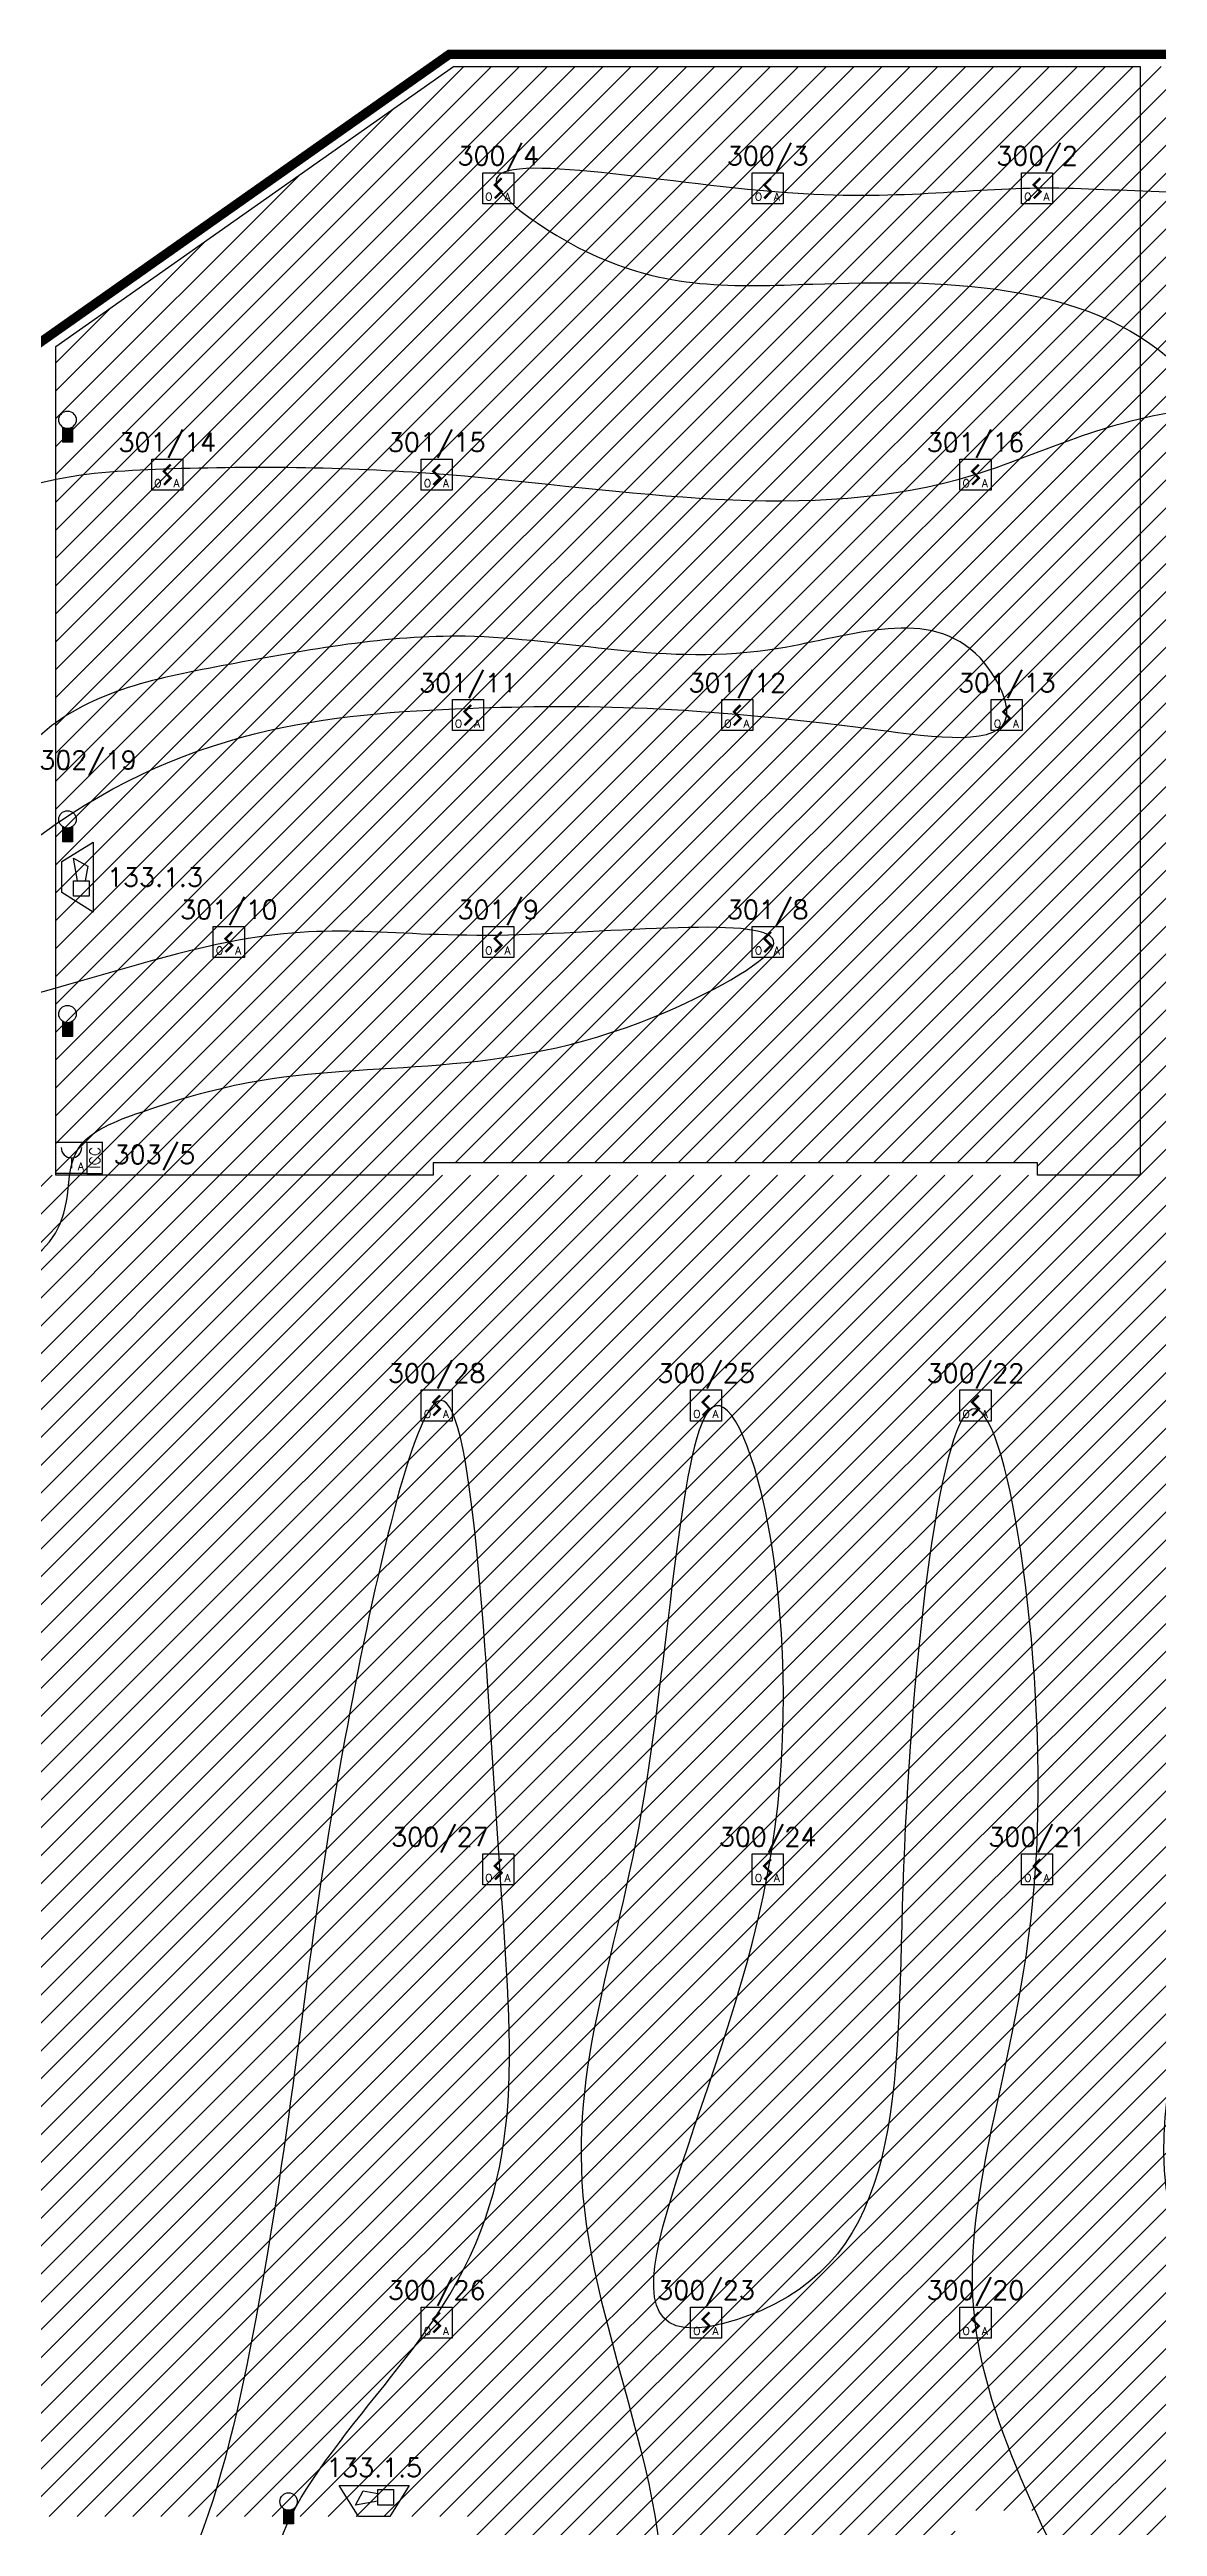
# Model space of a CAD drawing. Header units: millimetres. Extents: x 47 to 157, y 86 to 160.
# Drawn here: x 76.86 to 94.69, y 119.75 to 159.63 of the extents above; entities that cross this region are included whole.
import ezdxf
from ezdxf.enums import TextEntityAlignment as Align

# ---------------------------------------------------------------- set-up
doc = ezdxf.new("R2010")
doc.units = ezdxf.units.MM
for name, color, linetype in [('JCC-ADRESSAGE', 6, 'Continuous'), ('JCC-DECLENCHEUR MANUEL AVEC ISOLATEUR', 5, 'Continuous'), ('JCC-DIFFUSEUR SONORE', 3, 'Continuous'), ('JCC-FILERIE SDI', 6, 'Continuous'), ('JCC-INDICATEUR ACTION', 1, 'Continuous'), ('JCC-LOCAUX', 4, 'Continuous'), ('JCC-OPTIQUE_A', 1, 'Continuous'), ('JCC-ZONING ZDA-ZDM', 5, 'Continuous')]:
    doc.layers.add(name, color=color, linetype=linetype)
doc.styles.add('LOCAUX', font='romans.shx', dxfattribs={"width": 0.75})
doc.styles.get("Standard").update_dxf_attribs({"font": 'romans.shx'})
doc.styles.add('TEXTE', font='romans.shx')
pattern_1 = [(45, (56.35646, 79.65538), (-0.2245064, 0.2245064), [])]

# ---------------------------------------------------------------- blocks, each defined once
blk = doc.blocks.new('indicateur action')
at = {"layer": 'JCC-INDICATEUR ACTION'}
blk.add_hatch(color=0, dxfattribs=at).paths.add_polyline_path([(0.8, -0.05, -0.315344), (-0.8, -0.05), (-0.8, -2.5), (0.8, -2.5)])
at = {"layer": 'JCC-INDICATEUR ACTION', "color": 0}
for p, q in [((-0.8, -0.05), (-0.8, -2.5)), ((0.8, -2.5), (-0.8, -2.5)), ((0.8, -0.05), (0.8, -2.5))]:
    blk.add_line(p, q, dxfattribs=at)
blk.add_circle((0, 1.1), 1.4, dxfattribs=at)
at = {"layer": 'JCC-ADRESSAGE', "style": 'TEXTE'}
blk.add_attdef('ADRESSE', text='', height=3, dxfattribs=at).set_placement((0, 5), align=Align.MIDDLE)
at = {"layer": 'JCC-LOCAUX', "lineweight": 0, "style": 'LOCAUX', "width": 0.75, "flags": 8}
for p in [(0, 13.75), (0, 11.25), (0, 8.75)]:
    blk.add_attdef('PIECE', text='', height=1.75, dxfattribs=at).set_placement(p, align=Align.MIDDLE)
blk = doc.blocks.new('déclencheur manuel avec isolateur')
at = {"layer": 'JCC-DECLENCHEUR MANUEL AVEC ISOLATEUR', "color": 0}
for p, q in [((2.5, 2.5), (5.02, 2.5)), ((5.02, -2.5), (5.02, 2.5)), ((0, 0), (0, -1.66)), ((2.5, -2.5), (5.02, -2.5))]:
    blk.add_line(p, q, dxfattribs=at)
blk.add_lwpolyline([(-2.5, 2.5), (2.5, 2.5), (2.5, -2.5), (-2.5, -2.5)], close=True, dxfattribs=at)
blk.add_arc((0, 1.66), 1.66, 180, 0, dxfattribs=at)
at = {"layer": 'JCC-ADRESSAGE', "style": 'TEXTE'}
blk.add_attdef('ADRESSE', text='', height=3, dxfattribs=at).set_placement((0, 5), align=Align.MIDDLE)
at = {"layer": 'JCC-DECLENCHEUR MANUEL AVEC ISOLATEUR', "color": 0}
blk.add_text('ICC', height=1.668, rotation=90, dxfattribs=at).set_placement((3.76, 0), align=Align.MIDDLE_CENTER)
blk.add_text('A', height=1.25, dxfattribs=at).set_placement((1.5, -2), align=Align.CENTER)
at = {"layer": 'JCC-LOCAUX', "style": 'LOCAUX', "width": 0.85, "flags": 8}
for p in [(0, 13.75), (0, 11.25), (0, 8.75)]:
    blk.add_attdef('PIECE', text='', height=1.75, dxfattribs=at).set_placement(p, align=Align.MIDDLE)
blk = doc.blocks.new('optique_a')
at = {"layer": 'JCC-OPTIQUE_A', "color": 0}
blk.add_lwpolyline([(-2.5, 2.5), (2.5, 2.5), (2.5, -2.5), (-2.5, -2.5)], close=True, dxfattribs=at)
at = {"layer": 'JCC-OPTIQUE_A', "color": 0, "const_width": 0.385}
blk.add_lwpolyline([(0.54, 1.63), (-0.54, 0.54), (0.54, -0.54), (-0.54, -1.63)], dxfattribs=at)
at = {"layer": 'JCC-ADRESSAGE', "style": 'TEXTE'}
blk.add_attdef('ADRESSE', text='', height=3, dxfattribs=at).set_placement((0, 5), align=Align.MIDDLE)
at = {"layer": 'JCC-LOCAUX', "style": 'LOCAUX', "width": 0.85, "flags": 8}
for p in [(0, 13.75), (0, 11.25), (0, 8.75)]:
    blk.add_attdef('PIECE', text='', height=1.75, dxfattribs=at).set_placement(p, align=Align.MIDDLE)
at = {"layer": 'JCC-OPTIQUE_A', "color": 0}
for s, p in [('O', (-1.5, -2)), ('A', (1.5, -2))]:
    blk.add_text(s, height=1.25, dxfattribs=at).set_placement(p, align=Align.CENTER)
blk = doc.blocks.new('diffuseur sonore')
at = {"layer": 'JCC-DIFFUSEUR SONORE', "color": 0}
for p, q in [((-5.62, -2.5), (-2.5, 2.5)), ((-2.5, 2.5), (2.5, 2.5)), ((-0.6, 0), (3.03, 0.64)), ((3.03, 0.64), (1.75, -1.66)), ((2.5, 2.5), (5.62, -2.5)), ((5.62, -2.5), (-5.62, -2.5)), ((1.75, -1.66), (-0.6, -1.25))]:
    blk.add_line(p, q, dxfattribs=at)
blk.add_lwpolyline([(-3.09, 0.63), (-0.6, 0.63), (-0.6, -1.87), (-3.09, -1.87)], close=True, dxfattribs=at)
at = {"layer": 'JCC-ADRESSAGE', "style": 'TEXTE'}
blk.add_attdef('ADRESSE', text='', height=3, dxfattribs=at).set_placement((0, 5), align=Align.MIDDLE)
at = {"layer": 'JCC-LOCAUX', "style": 'LOCAUX', "width": 0.85, "flags": 8}
for p in [(0, 13.75), (0, 11.25), (0, 8.75)]:
    blk.add_attdef('PIECE', text='', height=1.75, dxfattribs=at).set_placement(p, align=Align.MIDDLE)

msp = doc.modelspace()

# ---------------------------------------------------------------- hatches: boundary and pattern name
at = {"layer": 'JCC-ZONING ZDA-ZDM'}
h = msp.add_hatch(dxfattribs=at)
h.set_pattern_fill('ANSI31', color=31, scale=0.1, style=0)
h.set_pattern_definition(pattern_1)
h.paths.add_polyline_path([(100.754, 105.205), (100.754, 98.005), (100.057, 98.005), (100.057, 97.555), (97.057, 97.555), (97.057, 98.555), (96.457, 98.555), (96.457, 97.555), (92.756, 97.555), (92.756, 98.155), (91.956, 98.155), (91.956, 105.005), (92.756, 105.005), (92.756, 105.605), (91.956, 105.605), (91.956, 119.405), (92.756, 119.405), (92.756, 120.005), (91.431, 120.005), (91.431, 119.405), (91.481, 119.405), (91.481, 118.405), (83.681, 118.405), (83.681, 119.905), (72.356, 119.905), (72.356, 126.705), (72.681, 126.705), (72.681, 127.105), (72.031, 127.105), (72.031, 131.805), (68.331, 131.805), (68.331, 141.505), (94.409, 141.505), (94.409, 159.355), (99.181, 159.355), (99.181, 148.38), (104.192, 148.38), (104.192, 119.805), (102.356, 119.805), (102.356, 112.405), (99.806, 112.405), (99.806, 112.805), (99.056, 112.805), (99.056, 105.005), (99.656, 105.005), (99.656, 105.205)])
h = msp.add_hatch(dxfattribs=at)
h.set_pattern_fill('ANSI31', color=66, scale=0.1, style=0)
h.set_pattern_definition(pattern_1)
h.paths.add_polyline_path([(94.409, 159.355), (94.409, 141.505), (92.756, 141.505), (92.756, 141.705), (83.031, 141.705), (83.031, 141.505), (76.956, 141.505), (76.956, 154.847), (83.356, 159.355)])

# ---------------------------------------------------------------- linework, layer by layer
at = {"layer": 'JCC-FILERIE SDI', "color": 4, "start_tangent": (0, 1), "end_tangent": (1, 0)}
msp.add_spline([(103.234, 156.036), (103.234, 156.688), (97.086, 157.397), (92.75, 157.397), (88.469, 157.343), (84.078, 157.397), (85.474, 156.388), (89.141, 155.854), (94.997, 154.545), (96.095, 152.785), (96.145, 148.963), (97.026, 145.194), (101.465, 145.277), (100.481, 137.748), (96.09, 137.783), (98.464, 135.688), (101.431, 130.291), (97.052, 130.279), (96.102, 123.068), (100.47, 123.032), (99.935, 116.196), (102.88, 114.824), (104.589, 113.045), (101.978, 113.662), (98.619, 112.293), (98.429, 107.986), (98.001, 105.031), (98.215, 103.691), (100.269, 103.726), (101.587, 103.667), (103.189, 103.747), (99.153, 101.196), (100.304, 100.876), (104.637, 101.695), (103.462, 100.92), (99.438, 99.876), (95.425, 99.852), (93.941, 101.11), (95.448, 110.81), (94.093, 117.155), (91.753, 123.044), (92.727, 130.334), (91.755, 137.741), (90.601, 130.364), (88.323, 123.23), (87.412, 122.957), (88.414, 130.243), (87.533, 137.772), (86.379, 131.245), (85.528, 124.384), (85.923, 117.189), (80.576, 118.49), (83.034, 123.068), (84.101, 130.364), (83.098, 137.863), (81.61, 132.429), (80.304, 123.807), (77.844, 117.857), (74.563, 122.987), (75.322, 130.364), (72.467, 132.155), (69.946, 132.945), (69.935, 137.641), (75.011, 137.887), (75.611, 138.173), (69.144, 138.896), (68.175, 138.037), (68.306, 135.131), (69.065, 132.307), (70.918, 131.761), (72.498, 130.061), (72.437, 126.752), (70.007, 122.896), (70.911, 117.356), (70.88, 111.527), (67.144, 114.624), (61.039, 111.679), (61.039, 117.296), (60.28, 123.064), (65.079, 120.058), (65.808, 123.064), (61.647, 125.523), (59.733, 130.319), (59.793, 135.337), (64.167, 130.267), (67.66, 129.994), (70.03, 129.265), (67.873, 131.573), (66.203, 135.125), (65.777, 137.827), (61.822, 137.258), (59.21, 140.203), (62.825, 140.931), (70.6, 140.476), (77.131, 141.083), (77.283, 141.872), (78.247, 142.491), (80.053, 142.997), (86.613, 144.066), (88.496, 145.188), (84.243, 145.37), (79.742, 145.26), (74.295, 144.263), (76.483, 146.811), (83.589, 149.022), (90.147, 148.682), (92.261, 148.913), (91.837, 149.828), (88.587, 149.985), (83.545, 150.182), (79.718, 149.724), (76.741, 148.619), (75.678, 147.738), (73.703, 148.072), (74.888, 151.715), (78.688, 152.878), (83.274, 152.787), (91.749, 152.787), (93.602, 153.455), (97.216, 153.789), (100.588, 152.848), (101.499, 152.909), (101.712, 152.939), (101.924, 152.939)], degree=3, dxfattribs=at)
at = {"layer": 'JCC-ZONING ZDA-ZDM', "color": 113, "const_width": 0.15}
msp.add_lwpolyline([(106.681, 159.555), (83.293, 159.555), (72.031, 151.622), (72.031, 141.705), (57.953, 141.705), (56.606, 140.757), (56.606, 109.255), (73.356, 109.255), (73.356, 116.055), (91.756, 116.055), (91.756, 100.305), (90.356, 100.305), (90.356, 98.705), (91.756, 98.705), (91.756, 97.555), (100.057, 97.555)], dxfattribs=at)
at = {"layer": 'JCC-ZONING ZDA-ZDM', "color": 66}
msp.add_lwpolyline([(94.409, 159.355), (94.409, 141.505), (92.756, 141.505), (92.756, 141.705), (83.031, 141.705), (83.031, 141.505), (76.956, 141.505), (76.956, 154.847), (83.356, 159.355), (94.409, 159.355)], dxfattribs=at)

# ---------------------------------------------------------------- block references
at = {"layer": 'JCC-DECLENCHEUR MANUEL AVEC ISOLATEUR'}
ref = msp.add_blockref('déclencheur manuel avec isolateur', (77.209, 141.785), dxfattribs=dict(at, xscale=0.1000000000000014, yscale=0.1000000000000014))
ref.add_attrib('ADRESSE', '303/5', dxfattribs={"layer": 'JCC-ADRESSAGE', "height": 0.3, "style": 'TEXTE'}).set_placement((78.545, 141.816), align=Align.MIDDLE)
at = {"layer": 'JCC-DIFFUSEUR SONORE', "lineweight": 0}
ref = msp.add_blockref('diffuseur sonore', (77.306, 146.305), dxfattribs=dict(at, xscale=0.1000000000000085, yscale=0.1000000000000085, rotation=90))
ref.add_attrib('ADRESSE', '133.1.3', dxfattribs={"layer": 'JCC-ADRESSAGE', "height": 0.3, "style": 'TEXTE'}).set_placement((78.554, 146.305), align=Align.MIDDLE)
ref = msp.add_blockref('diffuseur sonore', (82.081, 120.155), dxfattribs=dict(at, xscale=0.1000000000000085, yscale=0.1000000000000085, rotation=180))
ref.add_attrib('ADRESSE', '133.1.5', dxfattribs={"layer": 'JCC-ADRESSAGE', "height": 0.3, "style": 'TEXTE'}).set_placement((82.081, 120.697), align=Align.MIDDLE)
at = {"layer": 'JCC-INDICATEUR ACTION', "lineweight": 0, "xscale": 0.1000000000000014, "yscale": 0.1000000000000014}
for p in [(77.145, 153.558), (77.145, 147.124), (77.145, 143.989), (80.703, 120.039)]:
    msp.add_blockref('indicateur action', p, dxfattribs=at)
at = {"layer": 'JCC-OPTIQUE_A', "lineweight": 0, "xscale": 0.1000000000000014, "yscale": 0.1000000000000014}
for p, values in [((84.078, 157.397), {'ADRESSE': '300/4'}), ((88.414, 157.397), {'ADRESSE': '300/3'}), ((92.75, 157.397), {'ADRESSE': '300/2'}), ((78.751, 152.785), {'ADRESSE': '301/14'}), ((83.087, 152.785), {'ADRESSE': '301/15'}), ((91.759, 152.785), {'ADRESSE': '301/16'}), ((83.589, 148.913), {'ADRESSE': '301/11'}), ((87.925, 148.913), {'ADRESSE': '301/12'}), ((92.261, 148.913), {'ADRESSE': '301/13'}), ((79.742, 145.26), {'ADRESSE': '301/10'}), ((84.078, 145.26), {'ADRESSE': '301/9'}), ((88.414, 145.26), {'ADRESSE': '301/8'}), ((83.087, 137.797), {'ADRESSE': '300/28'}), ((87.423, 137.797), {'ADRESSE': '300/25'}), ((91.759, 137.797), {'ADRESSE': '300/22'}), ((88.414, 130.328), {'ADRESSE': '300/24'}), ((92.75, 130.328), {'ADRESSE': '300/21'}), ((83.087, 123.031), {'ADRESSE': '300/26'}), ((87.423, 123.031), {'ADRESSE': '300/23'}), ((91.759, 123.031), {'ADRESSE': '300/20'})]:
    msp.add_blockref('optique_a', p, dxfattribs=at).add_auto_attribs(values)
at = {"layer": 'JCC-OPTIQUE_A', "lineweight": 0}
ref = msp.add_blockref('optique_a', (76.279, 148.211), dxfattribs=dict(at, xscale=0.1000000000000014, yscale=0.1000000000000014))
ref.add_attrib('ADRESSE', '302/19', dxfattribs={"layer": 'JCC-ADRESSAGE', "height": 0.3, "style": 'TEXTE'}).set_placement((77.476, 148.169), align=Align.MIDDLE)
ref = msp.add_blockref('optique_a', (84.078, 130.328), dxfattribs=dict(at, xscale=0.1000000000000014, yscale=0.1000000000000014))
ref.add_attrib('ADRESSE', '300/27', dxfattribs={"layer": 'JCC-ADRESSAGE', "height": 0.3, "style": 'TEXTE'}).set_placement((83.139, 130.828), align=Align.MIDDLE)

doc.saveas('drawing.dxf')
